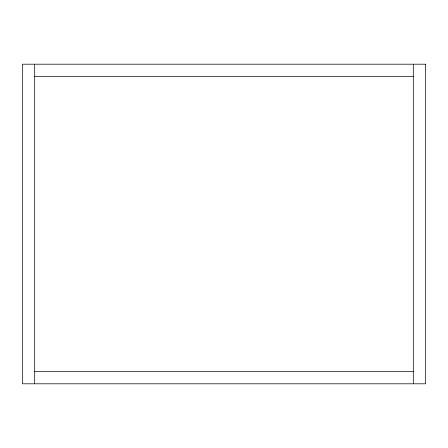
<?xml version="1.0" encoding="UTF-8"?>
<svg xmlns="http://www.w3.org/2000/svg" width="448" height="448" viewBox="0 0 448 448"><rect width="100%" height="100%" fill="white"/><g stroke="black" fill="none" stroke-linecap="round" stroke-linejoin="round"><path stroke-width="0.67" d="M34.692 76.49L413.308 76.49M34.692 371.51L413.308 371.51M413.308 64.193L413.308 383.807M34.692 64.193L34.692 383.807M425.6 64.193L22.4 64.193L22.4 383.807L425.6 383.807L425.6 64.193"/></g></svg>
